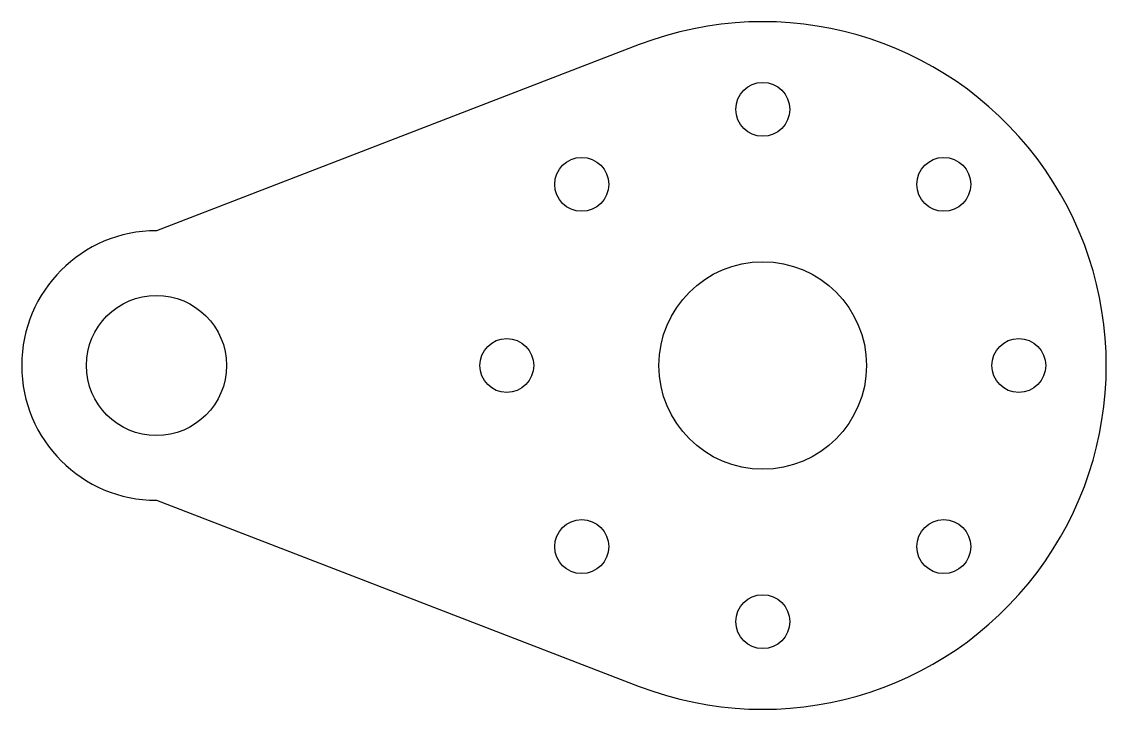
# Model space of a CAD drawing. Header units: millimetres. Extents: x 85.5 to 166, y -42.1 to 8.9.
import ezdxf

# ---------------------------------------------------------------- set-up
doc = ezdxf.new("R2010")
doc.units = ezdxf.units.MM

msp = doc.modelspace()

# ---------------------------------------------------------------- linework, layer by layer
at = {"color": 7, "linetype": 'Continuous', "lineweight": 25}
for p, q in [((131.303, 7.159), (95.465, -6.638)), ((95.465, -26.638), (131.303, -40.436))]:
    msp.add_line(p, q, dxfattribs=at)
for centre, radius in [((140.465, 2.362), 2), ((127.03, -3.203), 2), ((153.9, -3.203), 2), ((140.465, -16.638), 7.7), ((95.465, -16.638), 5.2), ((121.465, -16.638), 2), ((159.465, -16.638), 2), ((127.03, -30.073), 2), ((153.9, -30.073), 2), ((140.465, -35.638), 2)]:
    msp.add_circle(centre, radius, dxfattribs=at)
for centre, radius, start, end in [((140.465, -16.638), 25.5, 248.94386, 111.05614), ((95.465, -16.638), 10, 90, 270)]:
    msp.add_arc(centre, radius, start, end, dxfattribs=at)

doc.saveas('drawing.dxf')
